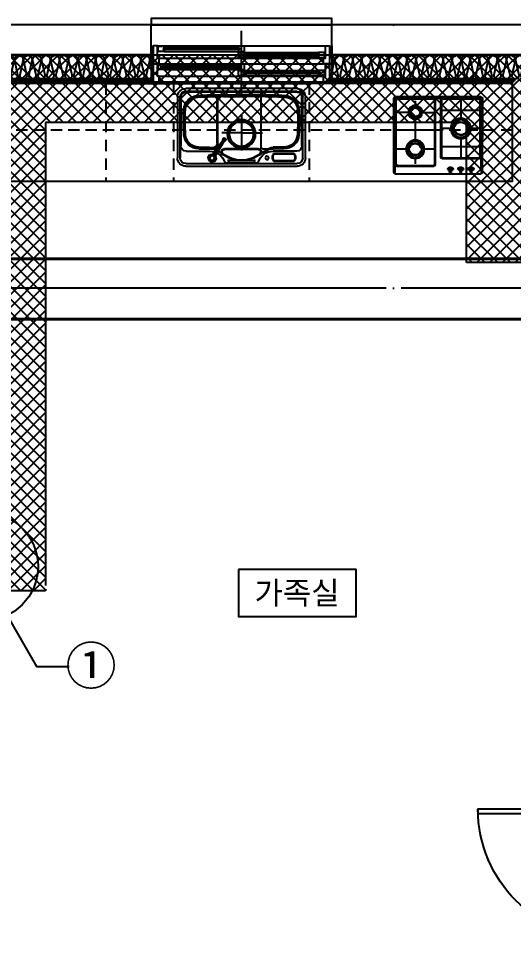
# Model space of a CAD drawing. Header units: millimetres. Extents: x -24416 to 92204, y -190080 to 23760.
# Drawn here: x 76608 to 79892, y -145202 to -139007 of the extents above; entities that cross this region are included whole.
import ezdxf
from ezdxf.enums import TextEntityAlignment as Align
from ezdxf.xclip import XClip

# ---------------------------------------------------------------- set-up
doc = ezdxf.new("R2010")
doc.units = ezdxf.units.MM
doc.header["$LTSCALE"] = 50
doc.header["$XCLIPFRAME"] = 0
for name, pattern in [('-HID', [2.5, 1.5, -1]), ('AUDIT_D_220706163347-0', [0]), ('CEN', [62, 60, -1, 0, -1]), ('HID', [2.5, 1.5, -1]), ('HIDDEN', [2, 1, -1]), ('U-131A(확장)2$0$HID', [2.3, 1.5, -0.8])]:
    doc.linetypes.add(name, pattern=pattern)
doc.layers.get('defpoints').update_dxf_attribs({"color": 139})
for name, color, linetype, plot in [('AA-CEN', 1, 'CEN', False), ('Defpoint', 135, 'Continuous', False), ('MC', 135, 'Continuous', False), ('X - 단위세대$0$0_임시', 134, 'Continuous', False)]:
    doc.layers.add(name, color=color, linetype=linetype, plot=plot)
for name, color, linetype in [('AA-단열-바닥-욕실', 30, 'Continuous'), ('ARDM', 7, 'Continuous'), ('CEN_CON', 1, 'CEN'), ('CEN_WALL', 12, 'CEN'), ('CONC', 2, 'Continuous'), ('dan1', 7, 'HID'), ('DOOR', 4, 'Continuous'), ('ELE3_CON', 7, 'Continuous'), ('F-FUR-설치', 6, 'Continuous'), ('FUR', 4, 'Continuous'), ('FUR_가전', 8, 'HID'), ('HAT', 9, 'Continuous'), ('INS', 252, 'Continuous'), ('TEXT', 3, 'Continuous'), ('U-131A(확장)2$0$FUR', 4, 'Continuous'), ('WAL_DRY', 7, 'Continuous'), ('WIN', 4, 'Continuous'), ('X - 단위세대$0$ETC', 6, 'Continuous'), ('실명', 3, 'AUDIT_D_220706163347-0'), ('실명박스', 7, 'AUDIT_D_220706163347-0'), ('확장', 8, 'HIDDEN')]:
    doc.layers.add(name, color=color, linetype=linetype)
doc.styles.add('HAUD01', font='Dotum.ttf')
doc.styles.add('HAUD02', font='Dotum.ttf', dxfattribs={"width": 0.8})
doc.styles.add('돋움', font='Dotum.ttf')

# ---------------------------------------------------------------- blocks, each defined once
blk = doc.blocks.new('WIN_이중창_1200')
at = {"layer": 'Defpoint'}
for p, q in [((-15, 240), (-15, 0)), ((1185, 240), (1185, 0))]:
    blk.add_line(p, q, dxfattribs=at)
at = {"layer": 'WIN'}
blk.add_line((585, -100), (585, 340), dxfattribs=at)
at = {"layer": 'WIN', "color": 8}
for p, q in [((1142, 240), (28, 240)), ((565, 196), (73, 196)), ((1097, 237), (605, 237)), ((1097, 202), (605, 202)), ((1130, 158), (40, 158)), ((565, 161), (73, 161)), ((1130, 120), (40, 120)), ((565, 76), (73, 76)), ((1097, 117), (605, 117)), ((1097, 82), (605, 82)), ((1130, 38), (40, 38)), ((1130, 0), (40, 0)), ((565, 41), (73, 41))]:
    blk.add_line(p, q, dxfattribs=at)
at = {"layer": 'WIN'}
for points in [[(40, 158), (28, 158), (28, 240), (0, 240), (0, 120), (40, 120), (40, 158)], [(73, 175.5), (73, 161), (33, 161), (33, 196), (73, 196), (73, 181.5)], [(605, 216.5), (605, 202), (565, 202), (565, 237), (605, 237), (605, 222.5)], [(565, 175.5), (565, 161), (605, 161), (605, 196), (565, 196), (565, 181.5)], [(1104, 222.5), (1104, 216.5), (598, 216.5), (598, 222.5), (1104, 222.5)], [(1097, 216.5), (1097, 202), (1137, 202), (1137, 237), (1097, 237), (1097, 222.5)], [(1130, 158), (1142, 158), (1142, 240), (1170, 240), (1170, 120), (1130, 120), (1130, 158)], [(572, 181.5), (572, 175.5), (66, 175.5), (66, 181.5), (572, 181.5)], [(40, 38), (28, 38), (28, 120), (0, 120), (0, 0), (40, 0), (40, 38)], [(73, 55.5), (73, 41), (33, 41), (33, 76), (73, 76), (73, 61.5)], [(605, 96.5), (605, 82), (565, 82), (565, 117), (605, 117), (605, 102.5)], [(565, 55.5), (565, 41), (605, 41), (605, 76), (565, 76), (565, 61.5)], [(1104, 102.5), (1104, 96.5), (598, 96.5), (598, 102.5), (1104, 102.5)], [(1097, 96.5), (1097, 82), (1137, 82), (1137, 117), (1097, 117), (1097, 102.5)], [(1130, 38), (1142, 38), (1142, 120), (1170, 120), (1170, 0), (1130, 0), (1130, 38)], [(572, 61.5), (572, 55.5), (66, 55.5), (66, 61.5), (572, 61.5)]]:
    blk.add_lwpolyline(points, dxfattribs=at)
blk = doc.blocks.new('insul1')
blk.add_lwpolyline([(0, 0, 0.480617), (0.146, 0.183), (0.004, 0.817, -1.249969), (0.296, 0.817), (0.154, 0.183, 0.480617), (0.3, 0, 0.480617)], format="xyb")
blk = doc.blocks.new('PD-900(140)')
at = {"layer": 'DOOR'}
for p, q in [((20, 140), (880, 140)), ((20, 110), (880, 110)), ((20, 30), (880, 30)), ((20, 0), (880, 0))]:
    blk.add_line(p, q, dxfattribs=at)
blk.add_lwpolyline([(20, 140), (20, 1000), (50, 1000), (50, 140), (20, 140)], dxfattribs=at)
for points in [[(45, 110), (20, 110), (20, 140), (0, 140), (0, 0), (20, 0), (20, 30), (45, 30)], [(855, 110), (880, 110), (880, 140), (900, 140), (900, 0), (880, 0), (880, 30), (855, 30)]]:
    blk.add_lwpolyline(points, close=True, dxfattribs=at)
blk.add_arc((20, 140), 860, 0, 90, dxfattribs=at)
at = {"layer": 'X - 단위세대$0$0_임시'}
for p, q in [((-10, 0), (-10, 140)), ((910, 0), (910, 140))]:
    blk.add_line(p, q, dxfattribs=at)
at = {"layer": 'X - 단위세대$0$0_임시', "style": 'HAUD02'}
blk.add_text('900(140)', height=20, dxfattribs=at).set_placement((479.3, 65.4), align=Align.MIDDLE)
blk = doc.blocks.new('K-sink')
at = {"layer": 'FUR'}
for p, q in [((-370, -105), (370, -105)), ((-370, -123), (370, -123)), ((-425, -565), (-425, -160)), ((-407, -160), (-407, -565)), ((-407, -565), (-407, -160)), ((-208.1, -150.2), (-210.6, -162.4)), ((-208.1, -150.2), (-210.6, -162.4)), ((-210.6, -162.4), (-203.8, -172.8)), ((-210.6, -162.4), (-203.8, -172.8)), ((-197.8, -143.4), (-208.1, -150.2)), ((-197.8, -143.4), (-208.1, -150.2)), ((-203.8, -172.8), (-191.6, -175.3)), ((-203.8, -172.8), (-191.6, -175.3)), ((-185.6, -145.9), (-197.8, -143.4)), ((-185.6, -145.9), (-197.8, -143.4)), ((-191.6, -175.3), (-181.2, -168.4)), ((-191.6, -175.3), (-181.2, -168.4)), ((-178.7, -156.2), (-185.6, -145.9)), ((-178.7, -156.2), (-185.6, -145.9)), ((-181.2, -168.4), (-178.7, -156.2)), ((-181.2, -168.4), (-178.7, -156.2)), ((-108.2, -128), (108.2, -128)), ((206.6, -155.1), (206.6, -172.4)), ((339.1, -135.1), (226.6, -135.1)), ((359.1, -172.4), (359.1, -155.1)), ((407, -160), (407, -565)), ((425, -160), (425, -565)), ((-402, -565), (-402, -240)), ((-367, -205), (-211.7, -205)), ((-282.3, -220), (-192, -220)), ((-282.3, -220), (-211.7, -220)), ((130, -230), (130, -602)), ((140, -220), (211.7, -220)), ((367, -205), (211.7, -205)), ((282.3, -220), (211.7, -220)), ((226.6, -192.4), (339.1, -192.4)), ((402, -240), (402, -565)), ((-157, -255), (-157, -544.5)), ((135.3, -597), (-370, -597)), ((370, -602), (-370, -602)), ((-129.7, -584.6), (-130.3, -592.4)), ((-118, -580), (0, -580)), ((118, -580), (0, -580)), ((129.7, -584.6), (130.3, -592.4)), ((370, -597), (135.3, -597)), ((370, -620), (-370, -620))]:
    blk.add_line(p, q, dxfattribs=at)
at = {"layer": 'FUR', "ltscale": 0.6}
for p, q in [((-217.1, -144.2), (-221.2, -164.5)), ((-221.2, -164.5), (-209.8, -181.7)), ((-199.9, -132.8), (-217.1, -144.2)), ((-209.8, -181.7), (-189.5, -185.9)), ((-179.6, -136.9), (-199.9, -132.8)), ((-191.6, -175.3), (-169.5, -208.6)), ((-189.5, -185.9), (-172.2, -174.4)), ((-168.1, -154.1), (-179.6, -136.9)), ((-172.2, -174.4), (-168.1, -154.1))]:
    blk.add_line(p, q, dxfattribs=at)
at = {"layer": 'FUR', "color": 199}
for p, q in [((-76.6, -140), (-93.4, -140)), ((87.5, -140), (-87.5, -140)), ((-85, -148.4), (-85, -131.6)), ((93.4, -140), (76.6, -140)), ((85, -148.4), (85, -131.6)), ((-282.3, -231), (-211.7, -231)), ((0, -445), (0, -208.5)), ((0, -326.8), (-129.1, -326.8)), ((0, -326.8), (140.9, -326.8))]:
    blk.add_line(p, q, dxfattribs=at)
at = {"layer": 'FUR', "color": 199, "ltscale": 0.5}
for p, q in [((211.6, -155.1), (211.6, -172.4)), ((339.1, -140.1), (226.6, -140.1)), ((354.1, -172.4), (354.1, -155.1)), ((-282.3, -226), (-192, -226)), ((-122.6, -189.3), (-120.6, -186.7)), ((110.6, -215), (-110.6, -215)), ((122.6, -189.3), (120.3, -186.5)), ((282.3, -231), (211.7, -231)), ((226.6, -187.4), (339.1, -187.4)), ((-162, -256), (-162, -543.5)), ((-118, -569), (0, -569)), ((118, -569), (0, -569))]:
    blk.add_line(p, q, dxfattribs=at)
at = {"layer": 'FUR', "ltscale": 0.5}
blk.add_line((110.6, -220), (-110.6, -220), dxfattribs=at)
at = {"layer": 'FUR', "color": 199}
for centre, radius in [((-195.2, -158.9), 21.9), ((-85, -140), 2.5), ((85, -140), 2.5), ((0, -320), 90), ((0, -320), 81)]:
    blk.add_circle(centre, radius, dxfattribs=at)
at = {"layer": 'FUR'}
for centre, radius in [((169.6, -160), 12.2), ((0, -320), 94.5)]:
    blk.add_circle(centre, radius, dxfattribs=at)
for centre, radius, start, end in [((-370, -160), 55, 90, 180), ((-370, -160), 37, 90, 180), ((370, -160), 55, 0, 90), ((370, -160), 37, 0, 90), ((-211.7, -100), 105, 270, 343.31935), ((0, -340), 200, 90, 131.40962), ((-108.2, -131), 3, 90, 163.31935), ((0, -340), 200, 48.59038, 90), ((108.2, -131), 3, 16.68065, 90), ((211.7, -100), 105, 196.68065, 270), ((226.6, -155.1), 20, 90, 180), ((226.6, -172.4), 20, 180, 270), ((339.1, -155.1), 20, 360, 90), ((339.1, -172.4), 20, 270, 0), ((-367, -240), 35, 90, 180), ((-282.3, -320), 100, 90, 176.17745), ((-211.7, -100), 120, 270, 311.40962), ((-192, -255), 35, 0, 90), ((140, -230), 10, 90.02498, 180), ((211.7, -100), 120, 228.59038, 270), ((282.3, -320), 100, 3.82255, 90), ((367, -240), 35, 0, 90), ((914.2, -400), 1299.2, 176.17512, 183.59876), ((-915, -400), 1300, 356.40356, 3.82255), ((-282.6, -475.3), 100, 183.59644, 266.1102), ((282.6, -475.3), 100, 273.8898, 356.40356), ((-192, -544.5), 35, 268.62723, 0), ((-370, -565), 55, 180, 270), ((-370, -565), 37, 180, 270), ((-370, -565), 32, 180, 270), ((-140.2, 1619.9), 2200, 266.1102, 270.57759), ((-135.3, -592), 5, 270, 355), ((-124.7, -585.1), 5, 90.40284, 175), ((140.2, 1619.9), 2200, 269.42241, 273.8898), ((140.2, 1619.9), 2200, 269.42241, 269.59716), ((124.7, -585.1), 5, 5, 89.59716), ((138.7, -588.4), 8.66, 181.05594, 263.17769), ((135.3, -592), 5, 185, 270), ((370, -565), 32, 270, 0), ((370, -565), 37, 270, 0), ((370, -565), 55, 270, 0)]:
    blk.add_arc(centre, radius, start, end, dxfattribs=at)
at = {"layer": 'FUR', "ltscale": 0.5}
for centre, start, end in [((-112.1, -200.1), 134.24852, 274.39442), ((112.1, -200.1), 265.60558, 45.75148)]:
    blk.add_arc(centre, 20, start, end, dxfattribs=at)
at = {"layer": 'FUR', "color": 199, "ltscale": 0.5}
for centre, radius, start, end in [((0, -340), 195, 90, 128.18582), ((0, -340), 195, 51.92602, 90), ((226.6, -155.1), 15, 90, 180), ((226.6, -172.4), 15, 180, 270), ((339.1, -155.1), 15, 0, 90), ((339.1, -172.4), 15, 270, 0), ((-282.3, -320), 94, 90, 176.17745), ((-192, -256), 30, 0, 90), ((-112.1, -200.1), 15, 134.24852, 274.39442), ((112.1, -200.1), 15, 265.60558, 45.75148), ((222.9, -131.6), 100, 228.77437, 263.51916), ((282.3, -320), 89, 3.82255, 90), ((915, -400), 1294, 176.17745, 183.59644), ((-915, -400), 1289, 356.40356, 3.82255), ((-282.6, -475.3), 94, 183.59644, 266.1102), ((282.6, -475.3), 89, 273.8898, 356.40356), ((-192, -543.5), 30, 268.6266, 0), ((-140.2, 1619.9), 2194, 266.1102, 268.6266), ((140.2, 1619.9), 2189, 269.42241, 273.8898)]:
    blk.add_arc(centre, radius, start, end, dxfattribs=at)
at = {"layer": 'FUR', "color": 199}
for centre, radius, start, end in [((-282.3, -320), 89, 90, 176.17745), ((-222.9, -131.6), 100, 276.48084, 311.22563), ((914.2, -400), 1288.2, 176.17512, 183.59876), ((-282.6, -475.3), 89, 183.59644, 266.1102), ((-140.2, 1619.9), 2189, 266.1102, 270.57759)]:
    blk.add_arc(centre, radius, start, end, dxfattribs=at)
at = {"layer": 'FUR', "ltscale": 0.6}
for points in [[(-221.2, -164.5), (-210.6, -162.4), (-208.1, -150.2), (-217.1, -144.2)], [(-209.8, -181.7), (-203.8, -172.8), (-210.6, -162.4), (-221.2, -164.5)], [(-217.1, -144.2), (-199.9, -132.8), (-197.8, -143.4), (-208.1, -150.2)], [(-209.8, -181.7), (-189.5, -185.9), (-191.6, -175.3), (-203.8, -172.8)], [(-199.9, -132.8), (-197.8, -143.4), (-185.6, -145.9), (-179.6, -136.9)], [(-184, -194.2), (-189.5, -185.9), (-191.6, -175.3), (-184, -194.2)], [(-191.6, -175.3), (-169.5, -208.6), (-191.6, -175.3)], [(-179.6, -136.9), (-185.6, -145.9), (-178.7, -156.2), (-168.1, -154.1)], [(-172.2, -174.4), (-168.1, -154.1), (-178.7, -156.2), (-181.2, -168.4)], [(-172.2, -174.4), (-166.7, -182.8), (-166.7, -182.8), (-181.2, -168.4)], [(-159.1, -201.7), (-181.2, -168.4), (-181.2, -168.4), (-159.1, -201.7)], [(-124.5, -274.7), (-124.5, -274.7), (-184, -194.2)], [(-115.8, -269), (-115.3, -268.8), (-124.9, -275.1), (-124.5, -274.7)], [(-115.1, -273.3), (-115.8, -269), (-124.5, -274.7), (-120.8, -277.1)], [(-124.2, -286.5), (-120.4, -284), (-114.2, -287.1), (-113.9, -291.7)], [(-104.4, -285.4), (-113.9, -291.7), (-114.2, -287.1), (-108.5, -283.3)], [(-105.1, -273.9), (-108.9, -276.4), (-108.5, -283.3), (-104.4, -285.4)]]:
    blk.add_3dface(points, dxfattribs=at)
at = {"layer": 'FUR', "ltscale": 0.6, "invisible_edges": 8}
for points in [[(-191.6, -175.3), (-203.8, -172.8), (-210.6, -162.4), (-208.1, -150.2)], [(-197.8, -143.4), (-185.6, -145.9), (-178.7, -156.2), (-181.2, -168.4)], [(-124.9, -275.1), (-124.5, -274.7), (-124.5, -274.7), (-120.8, -277.1)], [(-120.8, -277.1), (-120.4, -284), (-124.2, -286.5), (-124.9, -275.1)], [(-120.4, -284), (-120.8, -277.1), (-115.1, -273.3), (-108.9, -276.4)], [(-108.9, -276.4), (-108.5, -283.3), (-114.2, -287.1), (-120.4, -284)], [(-108.9, -276.4), (-105.1, -273.9), (-115.3, -268.8), (-115.8, -269)], [(-115.8, -269), (-115.8, -269), (-115.1, -273.3), (-108.9, -276.4)]]:
    blk.add_3dface(points, dxfattribs=at)
at = {"layer": 'FUR', "invisible_edges": 10}
blk.add_3dface([(-208.1, -150.2), (-197.8, -143.4), (-181.2, -168.4), (-191.6, -175.3)], dxfattribs=at)
at = {"layer": 'FUR'}
for points in [[(-189.5, -185.9), (-191.6, -175.3), (-181.2, -168.4), (-172.2, -174.4)], [(-166.7, -182.8), (-181.2, -168.4), (-191.6, -175.3), (-184, -194.2)], [(-181.2, -168.4), (-191.6, -175.3), (-169.5, -208.6), (-159.1, -201.7)], [(-169.5, -208.6), (-159.1, -201.7), (-181.2, -168.4), (-191.6, -175.3)], [(-172.2, -174.4), (-166.7, -182.8), (-184, -194.2), (-189.5, -185.9)], [(-184, -194.2), (-166.7, -182.8), (-115.8, -269), (-124.5, -274.7)], [(-115.8, -269), (-166.7, -182.8), (-184, -194.2), (-124.5, -274.7)], [(-115.8, -269), (-115.8, -269), (-166.7, -182.8)]]:
    blk.add_3dface(points, dxfattribs=at)
blk = doc.blocks.new('싱크')
at = {"layer": 'defpoints'}
for p, q in [((-18.3, 0), (-18.3, 1350)), ((631.7, 0), (631.7, 1350))]:
    blk.add_line(p, q, dxfattribs=at)
at = {"layer": 'defpoints', "linetype": '-HID'}
for p, q in [((631.7, 1350), (-18.3, 1350)), ((631.7, 450), (-18.3, 450)), ((631.7, 0), (-18.3, 0))]:
    blk.add_line(p, q, dxfattribs=at)
at = {"layer": 'FUR_가전', "rotation": 90}
blk.add_blockref('K-sink', (-23.3, 900), dxfattribs=at)
blk = doc.blocks.new('쿡탑')
at = {"layer": 'FUR'}
for p, q in [((460711, 189095.4), (460711, 189585.4)), ((460712, 189582.4), (460712, 189318.9)), ((460719, 189103.9), (460719, 189577.4)), ((460721, 189595.4), (461291, 189595.4)), ((460721, 189195.4), (460721, 189575.4)), ((460722, 189592.4), (461290, 189592.4)), ((460726, 189267.1), (460726, 189570.4)), ((460729, 189587.4), (461283, 189587.4)), ((460731, 189585.4), (461281, 189585.4)), ((460736, 189580.4), (460973.5, 189580.4)), ((460854.8, 189580.4), (460854.8, 189452.6)), ((460983.5, 189570.4), (460983.5, 189508.6)), ((460988.5, 189195.4), (460988.5, 189575.4)), ((461023.5, 189145.4), (461023.5, 189575.4)), ((461028.5, 189570.4), (461028.5, 189495.4)), ((461038.5, 189580.4), (461276, 189580.4)), ((461157.3, 189570.4), (461157.3, 189532.9)), ((461286, 189570.4), (461286, 189150.4)), ((461291, 189575.4), (461291, 189145.4)), ((461293, 189577.4), (461293, 189103.9)), ((461300, 189582.4), (461300, 189338.9)), ((461301, 189585.4), (461301, 189095.4)), ((460728, 189508.6), (460726, 189508.6)), ((460730.3, 189506.1), (460979.2, 189506.1)), ((460981.6, 189508.6), (460983.5, 189508.6)), ((460728, 189503.6), (460726, 189503.6)), ((460981.6, 189503.6), (460983.5, 189503.6)), ((460983.5, 189503.6), (460983.5, 189267.1)), ((461030.5, 189495.4), (461028.5, 189495.4)), ((461028.5, 189490.4), (461028.5, 189250.4)), ((461030.5, 189490.4), (461028.5, 189490.4)), ((461117.2, 189492.9), (461032.9, 189492.9)), ((461157.3, 189452.8), (461157.3, 189300.1)), ((461197.3, 189492.9), (461281.7, 189492.9)), ((461284.1, 189495.4), (461286, 189495.4)), ((461284.1, 189490.4), (461286, 189490.4)), ((460726, 189385.4), (460787.6, 189385.4)), ((460922, 189385.4), (460983.5, 189385.4)), ((461286, 189376.5), (461028.5, 189376.5)), ((461298, 189156.9), (461300, 189338.9)), ((460714, 189156.9), (460712, 189318.9)), ((460728, 189267.1), (460726, 189267.1)), ((460726, 189200.4), (460726, 189262.1)), ((460728, 189262.1), (460726, 189262.1)), ((460730.3, 189264.6), (460979.2, 189264.6)), ((460854.8, 189318.1), (460854.8, 189190.4)), ((460981.6, 189267.1), (460983.5, 189267.1)), ((460981.6, 189262.1), (460983.5, 189262.1)), ((460983.5, 189262.1), (460983.5, 189200.4)), ((461030.5, 189250.4), (461028.5, 189250.4)), ((461028.5, 189245.4), (461028.5, 189150.4)), ((461030.5, 189245.4), (461028.5, 189245.4)), ((461032.8, 189247.9), (461105, 189247.9)), ((461157.3, 189195.6), (461157.3, 189150.4)), ((461209.6, 189247.9), (461281.7, 189247.9)), ((461284.1, 189250.4), (461286, 189250.4)), ((461284.1, 189245.4), (461286, 189245.4)), ((460714, 189156.9), (460714, 189095.4)), ((460978.5, 189185.4), (460731, 189185.4)), ((460973.5, 189190.4), (460736, 189190.4)), ((461281, 189135.4), (461033.5, 189135.4)), ((461276, 189140.4), (461038.5, 189140.4)), ((461298, 189156.9), (461298, 189095.4)), ((461291, 189085.4), (460721, 189085.4)), ((460770.5, 189113.9), (460780.7, 189104.7)), ((460770.5, 189113.9), (460780.7, 189104.7)), ((460780.9, 189123.2), (460792.2, 189123.2)), ((460780.9, 189094.2), (460780.9, 189123.2)), ((460780.9, 189123.2), (460792.2, 189123.2)), ((460780.9, 189094.2), (460780.9, 189123.2)), ((460792.2, 189094.2), (460780.9, 189094.2)), ((460792.2, 189094.2), (460780.9, 189094.2)), ((460792.2, 189123.2), (460792.2, 189094.2)), ((460792.2, 189123.2), (460792.2, 189094.2)), ((460803.4, 189113.7), (460792.2, 189104.5)), ((460803.4, 189113.7), (460792.2, 189104.5)), ((460839.4, 189113.9), (460849.6, 189104.7)), ((460839.4, 189113.9), (460849.6, 189104.7)), ((460839.4, 189113.9), (460849.6, 189104.7)), ((460839.4, 189113.9), (460849.6, 189104.7)), ((460839.4, 189113.9), (460849.6, 189104.7)), ((460839.4, 189113.9), (460849.6, 189104.7)), ((460839.4, 189113.9), (460849.6, 189104.7)), ((460839.4, 189113.9), (460849.6, 189104.7)), ((460849.9, 189123.1), (460861.2, 189123.1)), ((460849.9, 189094.2), (460849.9, 189123.1)), ((460849.9, 189123.1), (460861.2, 189123.1)), ((460849.9, 189094.2), (460849.9, 189123.1)), ((460849.9, 189123.1), (460861.2, 189123.1)), ((460849.9, 189094.2), (460849.9, 189123.1)), ((460849.9, 189123.1), (460861.2, 189123.1)), ((460849.9, 189094.2), (460849.9, 189123.1)), ((460849.9, 189123.1), (460861.2, 189123.1)), ((460849.9, 189094.2), (460849.9, 189123.1)), ((460849.9, 189123.1), (460861.2, 189123.1)), ((460849.9, 189094.2), (460849.9, 189123.1)), ((460849.9, 189123.1), (460861.2, 189123.1)), ((460849.9, 189094.2), (460849.9, 189123.1)), ((460849.9, 189123.1), (460861.2, 189123.1)), ((460849.9, 189094.2), (460849.9, 189123.1)), ((460861.2, 189094.2), (460849.9, 189094.2)), ((460861.2, 189094.2), (460849.9, 189094.2)), ((460861.2, 189094.2), (460849.9, 189094.2)), ((460861.2, 189094.2), (460849.9, 189094.2)), ((460861.2, 189094.2), (460849.9, 189094.2)), ((460861.2, 189094.2), (460849.9, 189094.2)), ((460861.2, 189094.2), (460849.9, 189094.2)), ((460861.2, 189094.2), (460849.9, 189094.2)), ((460872.3, 189113.7), (460861.1, 189104.5)), ((460872.3, 189113.7), (460861.1, 189104.5)), ((460872.3, 189113.7), (460861.1, 189104.5)), ((460872.3, 189113.7), (460861.1, 189104.5)), ((460872.3, 189113.7), (460861.1, 189104.5)), ((460872.3, 189113.7), (460861.1, 189104.5)), ((460872.3, 189113.7), (460861.1, 189104.5)), ((460872.3, 189113.7), (460861.1, 189104.5)), ((460861.2, 189123.1), (460861.2, 189094.2)), ((460861.2, 189123.1), (460861.2, 189094.2)), ((460861.2, 189123.1), (460861.2, 189094.2)), ((460861.2, 189123.1), (460861.2, 189094.2)), ((460861.2, 189123.1), (460861.2, 189094.2)), ((460861.2, 189123.1), (460861.2, 189094.2)), ((460861.2, 189123.1), (460861.2, 189094.2)), ((460861.2, 189123.1), (460861.2, 189094.2)), ((460907.3, 189113.7), (460918.4, 189104.5)), ((460907.3, 189113.7), (460918.4, 189104.5)), ((460907.3, 189113.7), (460918.4, 189104.5)), ((460907.3, 189113.7), (460918.4, 189104.5)), ((460907.3, 189113.7), (460918.4, 189104.5)), ((460907.3, 189113.7), (460918.4, 189104.5)), ((460907.3, 189113.7), (460918.4, 189104.5)), ((460907.3, 189113.7), (460918.4, 189104.5)), ((460929.7, 189123.1), (460918.4, 189123.1)), ((460918.4, 189123.1), (460918.4, 189094.2)), ((460929.7, 189123.1), (460918.4, 189123.1)), ((460918.4, 189123.1), (460918.4, 189094.2)), ((460929.7, 189123.1), (460918.4, 189123.1)), ((460918.4, 189123.1), (460918.4, 189094.2)), ((460929.7, 189123.1), (460918.4, 189123.1)), ((460918.4, 189123.1), (460918.4, 189094.2)), ((460929.7, 189123.1), (460918.4, 189123.1)), ((460918.4, 189123.1), (460918.4, 189094.2)), ((460929.7, 189123.1), (460918.4, 189123.1)), ((460918.4, 189123.1), (460918.4, 189094.2)), ((460929.7, 189123.1), (460918.4, 189123.1)), ((460918.4, 189123.1), (460918.4, 189094.2)), ((460929.7, 189123.1), (460918.4, 189123.1)), ((460918.4, 189123.1), (460918.4, 189094.2)), ((460918.4, 189094.2), (460929.7, 189094.2)), ((460918.4, 189094.2), (460929.7, 189094.2)), ((460918.4, 189094.2), (460929.7, 189094.2)), ((460918.4, 189094.2), (460929.7, 189094.2)), ((460918.4, 189094.2), (460929.7, 189094.2)), ((460918.4, 189094.2), (460929.7, 189094.2)), ((460918.4, 189094.2), (460929.7, 189094.2)), ((460918.4, 189094.2), (460929.7, 189094.2)), ((460929.7, 189094.2), (460929.7, 189123.1)), ((460929.7, 189094.2), (460929.7, 189123.1)), ((460929.7, 189094.2), (460929.7, 189123.1)), ((460929.7, 189094.2), (460929.7, 189123.1)), ((460929.7, 189094.2), (460929.7, 189123.1)), ((460929.7, 189094.2), (460929.7, 189123.1)), ((460929.7, 189094.2), (460929.7, 189123.1)), ((460929.7, 189094.2), (460929.7, 189123.1)), ((460940.2, 189113.9), (460930, 189104.7)), ((460940.2, 189113.9), (460930, 189104.7)), ((460940.2, 189113.9), (460930, 189104.7)), ((460940.2, 189113.9), (460930, 189104.7)), ((460940.2, 189113.9), (460930, 189104.7)), ((460940.2, 189113.9), (460930, 189104.7)), ((460940.2, 189113.9), (460930, 189104.7)), ((460940.2, 189113.9), (460930, 189104.7))]:
    blk.add_line(p, q, dxfattribs=at)
for centre, radius in [((461157.3, 189492.9), 46.7), ((461157.3, 189492.9), 40), ((460854.8, 189385.4), 67.2), ((460854.8, 189385.4), 57.7), ((461157.3, 189247.9), 60.9), ((461157.3, 189247.9), 52.3)]:
    blk.add_circle(centre, radius, dxfattribs=at)
for centre, radius, start, end in [((460721, 189585.4), 10, 90, 180), ((460722, 189582.4), 10, 90, 180), ((460729, 189577.4), 10, 90, 180), ((460731, 189575.4), 10, 90, 180), ((460736, 189570.4), 10, 90, 180), ((460973.5, 189570.4), 10, 0, 90), ((460978.5, 189575.4), 10, 0, 90), ((461033.5, 189575.4), 10, 90, 180), ((461038.5, 189570.4), 10, 90, 180), ((461276, 189570.4), 10, 0, 90), ((461281, 189575.4), 10, 0, 90), ((461283, 189577.4), 10, 0, 90), ((461290, 189582.4), 10, 0, 90), ((461291, 189585.4), 10, 0, 90), ((460727.8, 189506.1), 2.51, 274.24151, 85.75849), ((460981.7, 189506.1), 2.51, 94.24151, 265.75849), ((461157.3, 189492.9), 31.4, 46.33785, 40.71939), ((461157.3, 189492.9), 29.2, 21.5687, 157.21808), ((461030.3, 189492.9), 2.51, 274.24151, 85.75849), ((461156.1, 189435.2), 55.6, 120.49991, 120.93946), ((461157.9, 189550.4), 55.6, 237.23015, 237.66153), ((461128.7, 189481.7), 1.53, 21.25781, 120.49991), ((461129, 189504.7), 1.53, 237.66153, 337.21808), ((461157.3, 189492.9), 29.2, 201.25781, 336.40541), ((461185.4, 189480.6), 1.53, 57.1633, 156.40541), ((461185.8, 189504.1), 1.53, 201.5687, 301.12525), ((461156.1, 189435.2), 55.6, 56.72375, 57.1633), ((461157.9, 189550.4), 55.6, 301.12525, 301.55664), ((461284.2, 189492.9), 2.51, 94.24151, 265.75849), ((460854.8, 189385.4), 45.2, 46.33785, 40.71939), ((460855.7, 189468.2), 80, 237.23015, 237.66153), ((460814, 189402.5), 2.21, 237.66153, 337.21808), ((460854.8, 189385.4), 42, 21.5687, 157.21808), ((460895.9, 189401.6), 2.21, 201.5687, 301.12525), ((460855.7, 189468.2), 80, 301.12525, 301.55664), ((460853.1, 189302.3), 80, 120.49991, 120.93946), ((460813.6, 189369.3), 2.21, 21.25781, 120.49991), ((460854.8, 189385.4), 42, 201.25781, 336.40541), ((460895.3, 189367.7), 2.21, 57.1633, 156.40541), ((460853.1, 189302.3), 80, 56.72375, 57.1633), ((460727.8, 189264.6), 2.51, 274.24151, 85.75849), ((460981.7, 189264.6), 2.51, 94.24151, 265.75849), ((461157.3, 189247.9), 41, 46.33785, 40.71939), ((461158.1, 189323), 72.6, 237.23015, 237.66153), ((461120.3, 189263.4), 2, 237.66153, 337.21808), ((461157.3, 189247.9), 38.1, 21.5687, 157.21808), ((461194.5, 189262.6), 2, 201.5687, 301.12525), ((461158.1, 189323), 72.6, 301.12525, 301.55664), ((460731, 189195.4), 10, 180, 270), ((460736, 189200.4), 10, 180, 270), ((460973.5, 189200.4), 10, 270, 0), ((460978.5, 189195.4), 10, 270, 0), ((461030.3, 189247.9), 2.51, 274.24151, 85.75849), ((461155.7, 189172.5), 72.6, 120.49991, 120.93946), ((461119.9, 189233.3), 2, 21.25781, 120.49991), ((461157.3, 189247.9), 38.1, 201.25781, 336.40541), ((461194, 189231.8), 2, 57.1633, 156.40541), ((461155.7, 189172.5), 72.6, 56.72375, 57.1633), ((461284.2, 189247.9), 2.51, 94.24151, 265.75849), ((461033.5, 189145.4), 10, 180, 270), ((461038.5, 189150.4), 10, 180, 270), ((461276, 189150.4), 10, 270, 0), ((461281, 189145.4), 10, 270, 0), ((460721, 189095.4), 10, 180, 270), ((460708.5, 189096.9), 5.72, 302.47301, 344.45227), ((460658.6, 189105.8), 60.4, 341.57206, 1.81603), ((460773.8, 189117.6), 5, 148.53566, 228.04706), ((460773.8, 189117.6), 5, 148.53566, 228.04706), ((460776.4, 189115.1), 8.47, 57.30133, 148.17684), ((460776.4, 189115.1), 8.47, 57.30133, 148.17684), ((460787, 189109.6), 20.4, 31.25646, 148.53566), ((460787, 189109.6), 20.4, 31.25646, 148.53566), ((460796.9, 189113.5), 9.86, 34.72293, 117.60774), ((460796.9, 189113.5), 9.86, 34.72293, 117.60774), ((460800.2, 189117.6), 5, 309.45948, 31.25646), ((460800.2, 189117.6), 5, 309.45948, 31.25646), ((460842.8, 189117.6), 5, 148.53566, 228.04706), ((460842.8, 189117.6), 5, 148.53566, 228.04706), ((460842.8, 189117.6), 5, 148.53566, 228.04706), ((460842.8, 189117.6), 5, 148.53566, 228.04706), ((460842.8, 189117.6), 5, 148.53566, 228.04706), ((460842.8, 189117.6), 5, 148.53566, 228.04706), ((460842.8, 189117.6), 5, 148.53566, 228.04706), ((460842.8, 189117.6), 5, 148.53566, 228.04706), ((460845.3, 189115), 8.47, 57.30133, 148.17684), ((460845.3, 189115), 8.47, 57.30133, 148.17684), ((460845.3, 189115), 8.47, 57.30133, 148.17684), ((460845.3, 189115), 8.47, 57.30133, 148.17684), ((460845.3, 189115), 8.47, 57.30133, 148.17684), ((460845.3, 189115), 8.47, 57.30133, 148.17684), ((460845.3, 189115), 8.47, 57.30133, 148.17684), ((460845.3, 189115), 8.47, 57.30133, 148.17684), ((460855.9, 189109.5), 20.4, 31.25646, 148.53566), ((460855.9, 189109.5), 20.4, 31.25646, 148.53566), ((460855.9, 189109.5), 20.4, 31.25646, 148.53566), ((460855.9, 189109.5), 20.4, 31.25646, 148.53566), ((460855.9, 189109.5), 20.4, 31.25646, 148.53566), ((460855.9, 189109.5), 20.4, 31.25646, 148.53566), ((460855.9, 189109.5), 20.4, 31.25646, 148.53566), ((460855.9, 189109.5), 20.4, 31.25646, 148.53566), ((460865.8, 189113.4), 9.86, 34.72293, 117.60774), ((460865.8, 189113.4), 9.86, 34.72293, 117.60774), ((460865.8, 189113.4), 9.86, 34.72293, 117.60774), ((460865.8, 189113.4), 9.86, 34.72293, 117.60774), ((460865.8, 189113.4), 9.86, 34.72293, 117.60774), ((460865.8, 189113.4), 9.86, 34.72293, 117.60774), ((460865.8, 189113.4), 9.86, 34.72293, 117.60774), ((460865.8, 189113.4), 9.86, 34.72293, 117.60774), ((460869.1, 189117.5), 5, 309.45948, 31.25646), ((460869.1, 189117.5), 5, 309.45948, 31.25646), ((460869.1, 189117.5), 5, 309.45948, 31.25646), ((460869.1, 189117.5), 5, 309.45948, 31.25646), ((460869.1, 189117.5), 5, 309.45948, 31.25646), ((460869.1, 189117.5), 5, 309.45948, 31.25646), ((460869.1, 189117.5), 5, 309.45948, 31.25646), ((460869.1, 189117.5), 5, 309.45948, 31.25646), ((460910.5, 189117.5), 5, 148.74354, 230.54052), ((460910.5, 189117.5), 5, 148.74354, 230.54052), ((460910.5, 189117.5), 5, 148.74354, 230.54052), ((460910.5, 189117.5), 5, 148.74354, 230.54052), ((460910.5, 189117.5), 5, 148.74354, 230.54052), ((460910.5, 189117.5), 5, 148.74354, 230.54052), ((460910.5, 189117.5), 5, 148.74354, 230.54052), ((460910.5, 189117.5), 5, 148.74354, 230.54052), ((460913.8, 189113.4), 9.86, 62.39226, 145.27707), ((460913.8, 189113.4), 9.86, 62.39226, 145.27707), ((460913.8, 189113.4), 9.86, 62.39226, 145.27707), ((460913.8, 189113.4), 9.86, 62.39226, 145.27707), ((460913.8, 189113.4), 9.86, 62.39226, 145.27707), ((460913.8, 189113.4), 9.86, 62.39226, 145.27707), ((460913.8, 189113.4), 9.86, 62.39226, 145.27707), ((460913.8, 189113.4), 9.86, 62.39226, 145.27707), ((460923.6, 189109.5), 20.4, 31.46434, 148.74354), ((460923.6, 189109.5), 20.4, 31.46434, 148.74354), ((460923.6, 189109.5), 20.4, 31.46434, 148.74354), ((460923.6, 189109.5), 20.4, 31.46434, 148.74354), ((460923.6, 189109.5), 20.4, 31.46434, 148.74354), ((460923.6, 189109.5), 20.4, 31.46434, 148.74354), ((460923.6, 189109.5), 20.4, 31.46434, 148.74354), ((460923.6, 189109.5), 20.4, 31.46434, 148.74354), ((460934.2, 189115), 8.47, 31.82316, 122.69867), ((460934.2, 189115), 8.47, 31.82316, 122.69867), ((460934.2, 189115), 8.47, 31.82316, 122.69867), ((460934.2, 189115), 8.47, 31.82316, 122.69867), ((460934.2, 189115), 8.47, 31.82316, 122.69867), ((460934.2, 189115), 8.47, 31.82316, 122.69867), ((460934.2, 189115), 8.47, 31.82316, 122.69867), ((460934.2, 189115), 8.47, 31.82316, 122.69867), ((460936.8, 189117.6), 5, 311.95294, 31.46434), ((460936.8, 189117.6), 5, 311.95294, 31.46434), ((460936.8, 189117.6), 5, 311.95294, 31.46434), ((460936.8, 189117.6), 5, 311.95294, 31.46434), ((460936.8, 189117.6), 5, 311.95294, 31.46434), ((460936.8, 189117.6), 5, 311.95294, 31.46434), ((460936.8, 189117.6), 5, 311.95294, 31.46434), ((460936.8, 189117.6), 5, 311.95294, 31.46434), ((461291, 189095.4), 10, 270, 0), ((461353.4, 189105.8), 60.4, 178.18397, 198.42794), ((461303.5, 189096.9), 5.72, 195.54773, 237.52699)]:
    blk.add_arc(centre, radius, start, end, dxfattribs=at)
at = {"layer": 'FUR', "extrusion": (0, 0, -1)}
for centre, major_axis in [((461180.8, 189516), (0, -2.7)), ((460888.6, 189418.7), (0, -3.88)), ((461187.9, 189278.1), (0, -3.52))]:
    blk.add_ellipse(centre, major_axis=major_axis, ratio=0.678938, start_param=1.412183, end_param=6.112097, dxfattribs=at)
blk = doc.blocks.new('U-131A(확장)2', base_point=(284085.3, -82263.2))
at = {"layer": 'CEN_CON'}
blk.add_line((314255.3, -71928.2), (304365.3, -71928.2), dxfattribs=at)
at = {"layer": 'CEN_WALL'}
blk.add_line((314255.3, -73678.2), (304995.3, -73678.2), dxfattribs=at)
at = {"layer": 'CONC'}
for p, q in [((306495.3, -71928.2), (304465.3, -71928.2)), ((306495.3, -72128.2), (306495.3, -71928.2)), ((309905.3, -71928.2), (307695.3, -71928.2)), ((307695.3, -72128.2), (307695.3, -71928.2)), ((306495.3, -72128.2), (304715.3, -72128.2)), ((309705.3, -72128.2), (307695.3, -72128.2))]:
    blk.add_line(p, q, dxfattribs=at)
at = {"layer": 'dan1'}
blk.add_lwpolyline([(288335.3, -80123.2), (288645.3, -80123.2), (288645.3, -81613.2), (295505.3, -81613.2), (295505.3, -77978.2), (299595.3, -77978.2), (299595.3, -81613.2), (309255.3, -81613.2), (309255.3, -73508.2), (308590.3, -73508.2), (308590.3, -72578.2), (305795.3, -72578.2), (305795.4, -75688.2), (305485.3, -75688.2)], dxfattribs=at)
at = {"layer": 'ELE3_CON'}
blk.add_line((306495.3, -71928.2), (307695.3, -71928.2), dxfattribs=at)
at = {"layer": 'FUR'}
blk.add_lwpolyline([(305495.3, -72968.2), (308895.3, -72968.2), (308895.3, -72318.2), (305495.3, -72318.2)], close=True, dxfattribs=at)
at = {"layer": 'INS'}
for p, q in [((306510.3, -72133.2), (305355.3, -72133.2)), ((309080.3, -72133.2), (307680.3, -72133.2)), ((306510.3, -72288.2), (305465.3, -72288.2)), ((308925.3, -72288.2), (307680.3, -72288.2))]:
    blk.add_line(p, q, dxfattribs=at)
at = {"layer": 'MC'}
blk.add_line((314255.3, -73883.2), (304995.3, -73883.2), dxfattribs=at)
at = {"layer": 'U-131A(확장)2$0$FUR', "linetype": 'U-131A(확장)2$0$HID'}
blk.add_line((308895.3, -72628.2), (305495.3, -72628.2), dxfattribs=at)
at = {"layer": 'WAL_DRY'}
for p, q in [((306510.3, -72298.2), (305475.3, -72298.2)), ((306510.3, -72308.2), (305485.3, -72308.2)), ((308915.3, -72298.2), (307680.3, -72298.2)), ((308905.3, -72308.2), (307680.3, -72308.2))]:
    blk.add_line(p, q, dxfattribs=at)
at = {"layer": 'X - 단위세대$0$ETC'}
blk.add_lwpolyline([(307695.3, -71928.2), (307695.3, -71888.2), (306495.3, -71888.2), (306495.3, -71928.2), (307695.3, -71928.2)], dxfattribs=at)
at = {"layer": '확장', "ltscale": 0.5, "const_width": 20, "flags": 128}
for points in [[(309515.3, -73483.2), (305485.3, -73483.2)], [(309515.3, -73883.2), (305485.3, -73883.2)]]:
    blk.add_lwpolyline(points, dxfattribs=at)
at = {"layer": 'DOOR', "xscale": -1, "rotation": 90}
blk.add_blockref('PD-900(140)', (309665.3, -77118.2), dxfattribs=at)
at = {"layer": 'F-FUR-설치', "xscale": -1}
blk.add_blockref('쿡탑', (769406.4, -262003.5), dxfattribs=at)
at = {"layer": 'FUR', "xscale": -1, "rotation": 270}
blk.add_blockref('싱크', (306195.3, -72949.9), dxfattribs=at)
at = {"layer": 'INS', "xscale": 150, "yscale": 150, "zscale": 150, "rotation": 180, "row_count": 1, "row_spacing": 0, "column_spacing": 60}
for p, column_count in [((306510.3, -72138.2), 19), ((309056.8, -72138.2), 23)]:
    blk.add_blockref('insul1', p, dxfattribs=dict(at, column_count=column_count))
at = {"layer": 'WIN', "xscale": -1, "rotation": 359.9999999999999}
blk.add_blockref('WIN_이중창_1200', (307680.3, -72308.2), dxfattribs=at)
blk = doc.blocks.new('A$C415C5DAF')
at = {"layer": '실명박스'}
blk.add_lwpolyline([(65581.1, -161043.5), (65581.1, -161356), (66362.7, -161356), (66362.7, -161043.5)], close=True, dxfattribs=at)
at = {"layer": '실명', "style": 'HAUD01'}
blk.add_text('가족실', height=150, dxfattribs=at).set_placement((65970.5, -161197.5), align=Align.MIDDLE)
blk = doc.blocks.new('A$C1CAF0AFA')
at = {"layer": 'HAT'}
h = blk.add_hatch(dxfattribs=at)
h.set_pattern_fill('_USER', color=5, scale=60, angle=45, double=1, pattern_type=0)
h.set_pattern_definition([(45, (0, 5940), (-42.426407, 42.426407), []), (135, (0, 5940), (-42.426407, -42.426407), [])])
h.paths.add_polyline_path([(69886.9, -166567.4), (69886.9, -166117.4), (67816.9, -166117.4), (67816.9, -165967.4), (66416.9, -165967.4), (66416.9, -166117.4), (63686.9, -166117.4), (63686.9, -163007.4), (59946.9, -163007.4), (59946.9, -165012.4), (57446.9, -165012.4), (57446.9, -163597.4), (55506.9, -163597.4), (55506.9, -164047.4), (56996.9, -164047.4), (56996.9, -165462.4), (59126.9, -165462.4), (59126.9, -165172.4), (59326.9, -165172.4), (59326.9, -165462.4), (60396.9, -165462.4), (60396.9, -163457.4), (63236.9, -163457.4), (63236.9, -166567.4), (63546.9, -166567.4), (63546.9, -166244.9), (63746.9, -166244.9), (63746.9, -166567.4)], flags=17)
h.paths.add_polyline_path([(66496.9, -168857.4), (70586.9, -168857.4), (70586.9, -172492.4), (80246.9, -172492.4), (80246.9, -164387.4), (79581.9, -164387.4), (79581.9, -163457.4), (76786.9, -163457.4), (76786.9, -166567.4), (76476.9, -166567.4), (76476.9, -166244.9), (76276.9, -166244.9), (76276.9, -166567.4), (70136.9, -166567.4), (70136.9, -166117.6), (76336.9, -166117.4), (76336.9, -163007.4), (80076.9, -163007.4), (80076.9, -163872.4), (80696.9, -163872.4), (80696.9, -172942.4), (70136.9, -172942.4), (70136.9, -169307.4), (66946.9, -169307.4), (66946.9, -172942.4), (59186.9, -172942.4), (59186.9, -171452.4), (55506.9, -171452.4), (55506.9, -171002.4), (59126.9, -171002.4), (59126.9, -171292.4), (59326.9, -171292.4), (59326.9, -171002.4), (59636.9, -171002.4), (59636.9, -172492.4), (66496.9, -172492.4)])
at = {"layer": 'AA-CEN', "color": 4}
blk.add_lwpolyline([(66496.9, -168857.4), (70586.9, -168857.4), (70586.9, -172492.4), (80246.9, -172492.4), (80246.9, -164387.4), (79581.9, -164387.4), (79581.9, -163457.4), (76786.9, -163457.4), (76786.9, -166567.4), (76476.9, -166567.4), (76476.9, -166244.9), (76276.9, -166244.9), (76276.9, -166567.4), (70136.9, -166567.4), (70136.9, -166117.6), (76336.9, -166117.4), (76336.9, -163007.4), (80076.9, -163007.4), (80076.9, -163872.4), (80696.9, -163872.4), (80696.9, -172942.4), (70136.9, -172942.4), (70136.9, -169307.4), (66946.9, -169307.4)], dxfattribs=at)
blk = doc.blocks.new('A$C45F312F6')
at = {"layer": 'ARDM', "color": 3}
blk.add_lwpolyline([(76531.8, -166731.2), (76726.7, -167069.5), (76944.2, -167069.5)], dxfattribs=at)
blk.add_circle((76376.9, -166406.2), 360, dxfattribs=at)
at = {"layer": 'TEXT', "style": '돋움'}
blk.add_text('①', height=250, dxfattribs=at).set_placement((77088.7, -167190.7), align=Align.CENTER)

msp = doc.modelspace()

# ---------------------------------------------------------------- block references
msp.add_blockref('A$C45F312F6', (0, 23760))
ref = msp.add_blockref('U-131A(확장)2', (55076.9, -149382.4))
XClip(ref).set_block_clipping_path([(282739.2818310418, -82563.1562753955), (314255.3468844853, -68838.1562753955)])
at = {"layer": 'AA-단열-바닥-욕실'}
msp.add_blockref('A$C1CAF0AFA', (0, 23760), dxfattribs=at)
at = {"layer": '실명박스'}
msp.add_blockref('A$C415C5DAF', (12485.4, 18377.1), dxfattribs=at)

doc.saveas('drawing.dxf')
